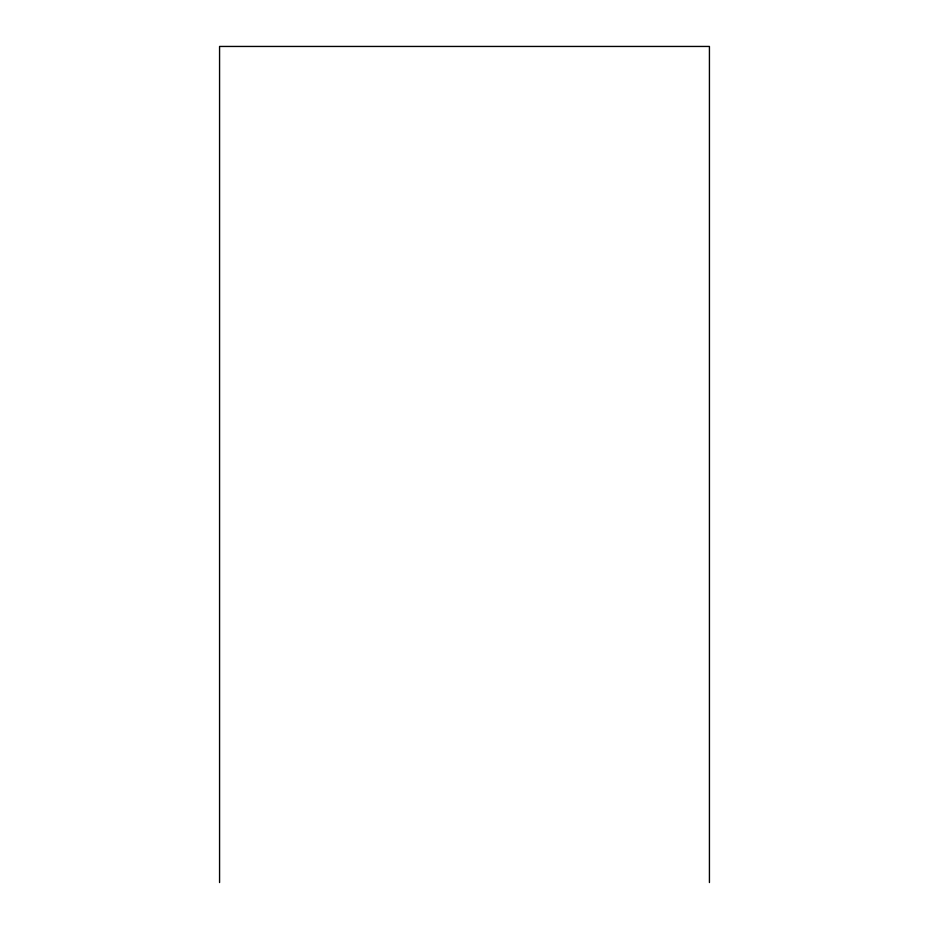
<?xml version="1.0" encoding="UTF-8"?>
<svg xmlns="http://www.w3.org/2000/svg" width="929" height="929" viewBox="0 0 929 929"><rect width="100%" height="100%" fill="white"/><g stroke="black" fill="none" stroke-linecap="round" stroke-linejoin="round"><path stroke-width="1.39" d="M709.431 882.55L709.431 46.45L219.569 46.45L219.569 882.55"/></g></svg>
